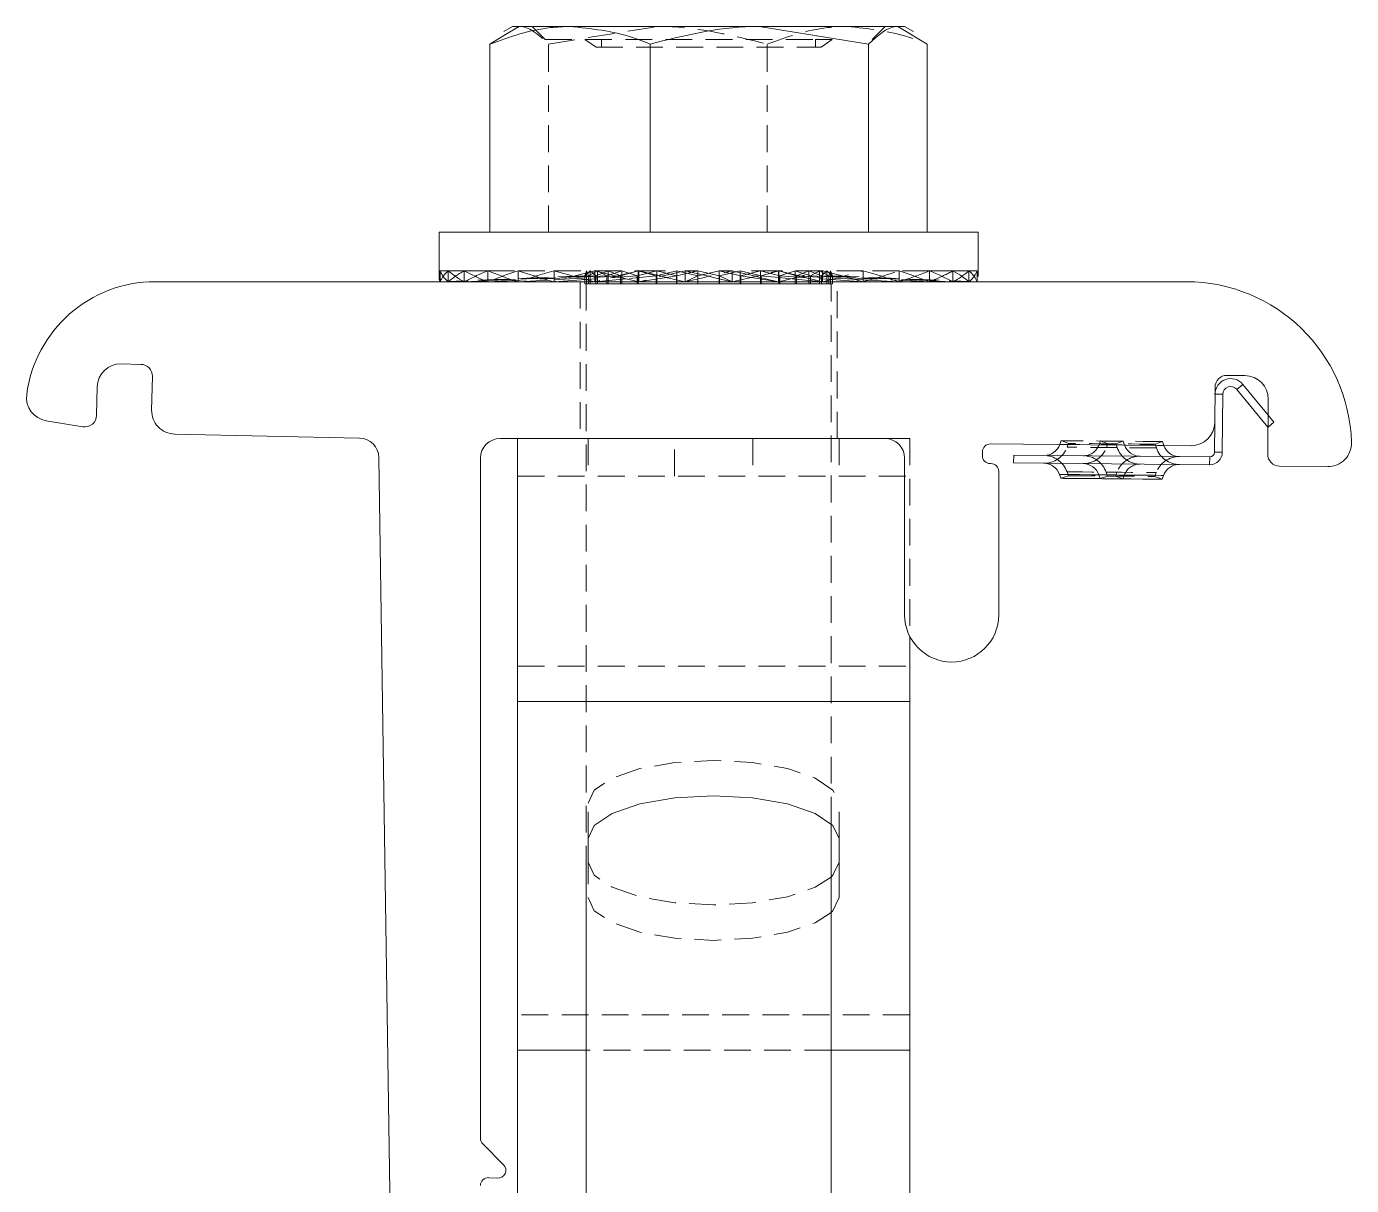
# Model space of a CAD drawing. Header units: millimetres. Extents: x 1522 to 2996, y -37 to 935.
# Drawn here: x 2313.32 to 2361.94, y 488.85 to 531.39 of the extents above; entities that cross this region are included whole.
import ezdxf

# ---------------------------------------------------------------- set-up
doc = ezdxf.new("R2010")
doc.units = ezdxf.units.MM
doc.linetypes.add('HIDDEN', pattern=[1.905, 1.27, -0.635])

# ---------------------------------------------------------------- blocks, each defined once
blk = doc.blocks.new('clampattachmentsideview')
at = {"color": 7, "linetype": 'Continuous', "lineweight": 15}
for p, q in [((3380.395, 589.908), (3379.982, 589.669)), ((3380.395, 589.908), (3383.119, 589.908)), ((3383.119, 589.908), (3392.103, 589.908)), ((3397.29, 589.077), (3392.103, 589.908)), ((3392.103, 589.908), (3398.68, 589.908)), ((3400.07, 589.077), (3398.68, 589.908)), ((3398.68, 589.908), (3398.997, 589.908)), ((3399.41, 589.669), (3398.997, 589.908)), ((3379.322, 589.077), (3380.067, 589.522)), ((3379.322, 580.142), (3379.322, 589.077)), ((3386.917, 580.142), (3386.917, 589.077)), ((3397.29, 580.142), (3397.29, 589.077)), ((3400.07, 580.142), (3400.07, 589.077)), ((3376.907, 580.142), (3376.907, 578.053)), ((3402.485, 580.142), (3376.907, 580.142)), ((3402.485, 578.053), (3402.485, 580.142)), ((3412.355, 577.798), (3363.437, 577.798)), ((3376.956, 577.798), (3376.956, 578.311)), ((3377.326, 577.813), (3376.956, 577.798)), ((3377.343, 577.798), (3377.343, 578.311)), ((3378.052, 577.827), (3377.343, 577.798)), ((3378.106, 577.798), (3378.106, 578.311)), ((3379.11, 577.842), (3378.106, 577.798)), ((3379.22, 577.798), (3379.22, 578.311)), ((3380.466, 577.859), (3379.22, 577.798)), ((3380.653, 577.798), (3380.653, 578.311)), ((3382.074, 577.878), (3380.653, 577.798)), ((3382.361, 577.798), (3382.361, 578.311)), ((3383.875, 577.904), (3382.361, 577.798)), ((3383.816, 577.798), (3383.816, 577.9)), ((3383.905, 577.896), (3383.905, 577.798)), ((3383.995, 577.798), (3383.995, 577.873)), ((3384.081, 577.851), (3384.081, 577.798)), ((3384.291, 577.798), (3384.291, 578.311)), ((3385.789, 577.94), (3384.291, 577.798)), ((3384.346, 577.798), (3384.346, 577.803)), ((3384.428, 577.811), (3384.428, 577.798)), ((3384.861, 577.798), (3384.861, 577.852)), ((3384.934, 577.859), (3384.934, 577.798)), ((3385.522, 577.798), (3385.522, 577.915)), ((3385.586, 577.921), (3385.586, 577.798)), ((3386.311, 577.798), (3386.311, 577.816)), ((3386.362, 577.804), (3386.362, 577.798)), ((3386.386, 577.798), (3386.386, 578.311)), ((3387.699, 578.001), (3386.386, 577.798)), ((3387.202, 577.798), (3387.202, 577.924)), ((3387.239, 577.93), (3387.239, 577.798)), ((3388.168, 577.798), (3388.168, 577.893)), ((3388.192, 577.887), (3388.192, 577.798)), ((3388.582, 577.798), (3388.582, 578.311)), ((3389.182, 578.074), (3388.582, 577.798)), ((3389.182, 577.798), (3389.182, 578.074)), ((3389.19, 578.17), (3389.19, 577.798)), ((3390.211, 577.798), (3390.211, 577.935)), ((3390.811, 577.798), (3390.811, 578.311)), ((3391.224, 578.074), (3390.811, 578.17)), ((3391.224, 578.074), (3393.006, 577.798)), ((3391.224, 577.798), (3391.224, 578.074)), ((3392.191, 577.798), (3392.191, 577.924)), ((3393.006, 577.798), (3393.006, 578.311)), ((3393.006, 577.997), (3395.101, 577.798)), ((3393.082, 577.798), (3393.082, 577.989)), ((3393.87, 577.798), (3393.87, 577.915)), ((3394.531, 577.798), (3394.531, 577.852)), ((3395.046, 577.798), (3395.046, 577.803)), ((3395.101, 577.798), (3395.101, 578.311)), ((3395.101, 577.933), (3397.032, 577.798)), ((3395.398, 577.798), (3395.398, 577.912)), ((3395.576, 577.798), (3395.576, 577.9)), ((3397.032, 577.798), (3397.032, 578.311)), ((3397.032, 577.895), (3398.739, 577.798)), ((3398.739, 577.798), (3398.739, 578.311)), ((3398.739, 577.868), (3400.172, 577.798)), ((3400.172, 577.798), (3400.172, 578.311)), ((3400.172, 577.847), (3401.287, 577.798)), ((3401.287, 577.798), (3401.287, 578.311)), ((3401.287, 577.829), (3402.049, 577.798)), ((3402.049, 577.798), (3402.049, 578.311)), ((3402.049, 577.813), (3402.436, 577.798)), ((3402.436, 577.798), (3402.436, 578.311)), ((3362.76, 573.878), (3361.831, 573.898)), ((3415.143, 573.343), (3414.288, 573.351)), ((3360.69, 572.807), (3360.661, 571.453)), ((3363.271, 571.708), (3363.306, 573.308)), ((3413.725, 572.798), (3413.71, 571.123)), ((3414.753, 572.692), (3415.04, 572.929)), ((3416.243, 571.47), (3415.04, 572.929)), ((3414.094, 572.459), (3413.722, 572.462)), ((3414.07, 569.706), (3414.094, 572.459)), ((3416.232, 570.898), (3414.753, 572.692)), ((3416.227, 569.613), (3416.25, 572.218)), ((3358.27, 571.198), (3360.013, 570.914)), ((3413.698, 569.709), (3413.71, 571.123)), ((3416.238, 570.902), (3416.232, 570.898)), ((3364.363, 570.568), (3373.137, 570.377)), ((3379.8, 570.357), (3398.067, 570.357)), ((3380.634, 557.873), (3380.634, 570.357)), ((3402.685, 569.731), (3402.684, 569.545)), ((3412.584, 570.017), (3403.06, 570.1)), ((3404.169, 569.197), (3404.172, 569.569)), ((3404.172, 569.569), (3413.473, 569.488)), ((3413.698, 569.709), (3414.07, 569.706)), ((3374.047, 569.461), (3374.751, 522.615)), ((3378.87, 537.152), (3378.87, 569.427)), ((3398.997, 569.427), (3398.997, 561.986)), ((3403.052, 569.17), (3403.093, 569.17)), ((3404.169, 569.197), (3413.469, 569.116)), ((3413.469, 569.116), (3413.473, 569.488)), ((3416.78, 569.05), (3419.074, 569.03)), ((3403.462, 561.986), (3403.462, 568.798)), ((3406.351, 568.652), (3406.415, 568.47)), ((3408.211, 568.636), (3408.275, 568.454)), ((3411.211, 568.428), (3411.278, 568.609)), ((3399.236, 560.981), (3399.236, 557.873)), ((3380.634, 557.873), (3399.236, 557.873)), ((3380.634, 541.331), (3380.634, 557.873)), ((3399.236, 557.873), (3399.236, 541.331)), ((3395.509, 532.311), (3395.509, 552.087)), ((3383.983, 551.373), (3383.983, 550.487)), ((3395.888, 548.584), (3395.888, 551.373)), ((3383.883, 550.097), (3383.883, 532.311)), ((3380.634, 541.331), (3380.634, 532.311)), ((3399.236, 532.311), (3399.236, 541.331)), ((3379.967, 535.901), (3378.979, 536.889)), ((3379.261, 535.288), (3379.685, 535.266))]:
    blk.add_line(p, q, dxfattribs=at)
at = {"color": 7, "linetype": 'HIDDEN', "lineweight": 0}
for p, q in [((3380.067, 589.522), (3380.712, 589.908)), ((3381.325, 589.908), (3381.936, 589.297)), ((3382.102, 589.077), (3387.289, 589.908)), ((3397.457, 589.297), (3398.067, 589.908)), ((3381.936, 589.297), (3394.775, 589.297)), ((3382.102, 580.142), (3382.102, 589.077)), ((3384.354, 588.925), (3383.828, 589.297)), ((3384.618, 588.925), (3384.618, 589.297)), ((3392.476, 580.142), (3392.476, 589.077)), ((3394.775, 589.297), (3395.564, 589.297)), ((3394.775, 588.925), (3394.775, 589.297)), ((3395.038, 588.925), (3395.564, 589.297)), ((3384.354, 588.925), (3394.775, 588.925)), ((3394.775, 588.925), (3395.038, 588.925)), ((3376.956, 578.311), (3377.343, 578.311)), ((3383.816, 578.074), (3377.326, 577.813)), ((3377.343, 578.311), (3378.106, 578.311)), ((3383.995, 578.074), (3378.052, 577.827)), ((3378.106, 578.311), (3379.22, 578.311)), ((3384.346, 578.074), (3379.11, 577.842)), ((3379.22, 578.311), (3380.653, 578.311)), ((3384.861, 578.074), (3380.466, 577.859)), ((3380.653, 578.311), (3382.361, 578.311)), ((3385.522, 578.074), (3382.074, 577.878)), ((3382.361, 578.311), (3384.291, 578.311)), ((3383.595, 577.798), (3383.595, 570.357)), ((3383.816, 578.074), (3383.905, 578.311)), ((3383.816, 578.074), (3384.081, 578.311)), ((3383.816, 577.9), (3383.816, 578.074)), ((3383.816, 577.7), (3383.816, 577.798)), ((3386.311, 578.074), (3383.875, 577.904)), ((3383.905, 578.311), (3383.905, 577.896)), ((3383.995, 578.074), (3383.905, 578.311)), ((3383.905, 577.798), (3383.905, 577.7)), ((3383.995, 578.074), (3384.428, 578.311)), ((3383.995, 577.873), (3383.995, 578.074)), ((3383.995, 577.7), (3383.995, 577.798)), ((3384.081, 578.311), (3384.081, 577.851)), ((3384.346, 578.074), (3384.081, 578.311)), ((3384.081, 577.798), (3384.081, 577.7)), ((3384.291, 578.311), (3386.386, 578.311)), ((3384.346, 578.074), (3384.934, 578.311)), ((3384.346, 577.803), (3384.346, 578.074)), ((3384.346, 577.7), (3384.346, 577.798)), ((3384.428, 578.311), (3384.428, 577.811)), ((3384.861, 578.074), (3384.428, 578.311)), ((3384.428, 577.798), (3384.428, 577.7)), ((3384.861, 578.074), (3385.586, 578.311)), ((3384.861, 577.852), (3384.861, 578.074)), ((3384.861, 577.7), (3384.861, 577.798)), ((3384.934, 578.311), (3384.934, 577.859)), ((3385.522, 578.074), (3384.934, 578.311)), ((3384.934, 577.798), (3384.934, 577.7)), ((3385.522, 578.074), (3386.362, 578.311)), ((3385.522, 577.915), (3385.522, 578.074)), ((3385.522, 577.7), (3385.522, 577.798)), ((3385.586, 578.311), (3385.586, 577.921)), ((3386.311, 578.074), (3385.586, 578.311)), ((3385.586, 577.798), (3385.586, 577.7)), ((3387.202, 578.074), (3385.789, 577.94)), ((3386.311, 578.074), (3387.239, 578.311)), ((3386.311, 577.816), (3386.311, 578.074)), ((3386.311, 577.7), (3386.311, 577.798)), ((3386.362, 578.311), (3386.362, 577.804)), ((3387.202, 578.074), (3386.362, 578.311)), ((3386.362, 577.798), (3386.362, 577.7)), ((3386.386, 578.311), (3388.192, 578.311)), ((3387.202, 578.074), (3388.192, 578.311)), ((3387.202, 577.924), (3387.202, 578.074)), ((3387.202, 577.7), (3387.202, 577.798)), ((3387.239, 578.311), (3387.239, 577.93)), ((3388.168, 578.074), (3387.239, 578.311)), ((3387.239, 577.798), (3387.239, 577.7)), ((3388.168, 578.074), (3387.699, 578.001)), ((3388.168, 578.074), (3389.19, 578.311)), ((3388.168, 577.893), (3388.168, 578.074)), ((3388.168, 577.7), (3388.168, 577.798)), ((3388.192, 578.311), (3388.192, 577.887)), ((3389.182, 578.074), (3388.192, 578.311)), ((3388.192, 577.798), (3388.192, 577.7)), ((3388.582, 578.311), (3389.19, 578.311)), ((3389.182, 578.074), (3390.203, 578.311)), ((3389.182, 577.7), (3389.182, 577.798)), ((3389.19, 578.311), (3389.19, 578.17)), ((3390.211, 578.074), (3389.19, 578.311)), ((3389.19, 577.798), (3389.19, 577.7)), ((3390.811, 578.17), (3390.203, 578.311)), ((3390.811, 578.311), (3390.203, 578.311)), ((3390.203, 578.311), (3390.203, 577.7)), ((3390.211, 578.074), (3391.201, 578.311)), ((3390.211, 578.074), (3390.811, 577.798)), ((3390.211, 577.935), (3390.211, 578.074)), ((3390.211, 577.7), (3390.211, 577.798)), ((3392.191, 578.074), (3391.201, 578.311)), ((3393.006, 578.311), (3391.201, 578.311)), ((3391.201, 578.311), (3391.201, 577.7)), ((3391.224, 578.074), (3392.153, 578.311)), ((3391.224, 577.7), (3391.224, 577.798)), ((3393.082, 578.074), (3392.153, 578.311)), ((3392.153, 578.311), (3392.153, 577.7)), ((3392.191, 578.074), (3393.03, 578.311)), ((3392.191, 578.074), (3393.006, 577.997)), ((3392.191, 577.924), (3392.191, 578.074)), ((3392.191, 577.7), (3392.191, 577.798)), ((3395.101, 578.311), (3393.006, 578.311)), ((3393.87, 578.074), (3393.03, 578.311)), ((3393.03, 578.311), (3393.03, 577.7)), ((3393.082, 578.074), (3393.807, 578.311)), ((3393.082, 578.074), (3395.101, 577.933)), ((3393.082, 577.989), (3393.082, 578.074)), ((3393.082, 577.7), (3393.082, 577.798)), ((3394.531, 578.074), (3393.807, 578.311)), ((3393.807, 578.311), (3393.807, 577.7)), ((3393.87, 578.074), (3394.458, 578.311)), ((3393.87, 578.074), (3397.032, 577.895)), ((3393.87, 577.915), (3393.87, 578.074)), ((3393.87, 577.7), (3393.87, 577.798)), ((3395.046, 578.074), (3394.458, 578.311)), ((3394.458, 578.311), (3394.458, 577.7)), ((3394.531, 578.074), (3394.965, 578.311)), ((3394.531, 578.074), (3398.739, 577.868)), ((3394.531, 577.852), (3394.531, 578.074)), ((3394.531, 577.7), (3394.531, 577.798)), ((3395.398, 578.074), (3394.965, 578.311)), ((3394.965, 578.311), (3394.965, 577.7)), ((3395.046, 578.074), (3395.311, 578.311)), ((3395.046, 578.074), (3400.172, 577.847)), ((3395.046, 577.803), (3395.046, 578.074)), ((3395.046, 577.7), (3395.046, 577.798)), ((3397.032, 578.311), (3395.101, 578.311)), ((3395.576, 578.074), (3395.311, 578.311)), ((3395.311, 578.311), (3395.311, 577.7)), ((3395.398, 578.074), (3395.487, 578.311)), ((3395.398, 578.074), (3401.287, 577.829)), ((3395.398, 577.912), (3395.398, 578.074)), ((3395.398, 577.7), (3395.398, 577.798)), ((3395.576, 578.074), (3395.487, 578.311)), ((3395.487, 578.311), (3395.487, 577.7)), ((3395.576, 578.074), (3402.049, 577.813)), ((3395.576, 577.9), (3395.576, 578.074)), ((3395.576, 577.7), (3395.576, 577.798)), ((3395.798, 570.357), (3395.798, 577.798)), ((3398.739, 578.311), (3397.032, 578.311)), ((3400.172, 578.311), (3398.739, 578.311)), ((3401.287, 578.311), (3400.172, 578.311)), ((3402.049, 578.311), (3401.287, 578.311)), ((3402.436, 578.311), (3402.049, 578.311)), ((3383.905, 577.7), (3383.816, 577.7)), ((3383.883, 577.7), (3383.883, 550.097)), ((3383.995, 577.7), (3383.905, 577.7)), ((3384.081, 577.7), (3383.995, 577.7)), ((3384.346, 577.7), (3384.081, 577.7)), ((3384.428, 577.7), (3384.346, 577.7)), ((3384.861, 577.7), (3384.428, 577.7)), ((3384.934, 577.7), (3384.861, 577.7)), ((3385.522, 577.7), (3384.934, 577.7)), ((3385.586, 577.7), (3385.522, 577.7)), ((3386.311, 577.7), (3385.586, 577.7)), ((3386.362, 577.7), (3386.311, 577.7)), ((3387.202, 577.7), (3386.362, 577.7)), ((3387.239, 577.7), (3387.202, 577.7)), ((3388.168, 577.7), (3387.239, 577.7)), ((3388.192, 577.7), (3388.168, 577.7)), ((3389.182, 577.7), (3388.192, 577.7)), ((3389.19, 577.7), (3389.182, 577.7)), ((3390.211, 577.7), (3389.19, 577.7)), ((3391.224, 577.7), (3390.211, 577.7)), ((3392.191, 577.7), (3391.224, 577.7)), ((3393.082, 577.7), (3392.191, 577.7)), ((3393.87, 577.7), (3393.082, 577.7)), ((3394.531, 577.7), (3393.87, 577.7)), ((3395.046, 577.7), (3394.531, 577.7)), ((3395.398, 577.7), (3395.046, 577.7)), ((3395.576, 577.7), (3395.398, 577.7)), ((3395.509, 552.087), (3395.509, 577.7)), ((3414.753, 572.692), (3415.04, 572.929)), ((3414.094, 572.459), (3413.722, 572.462)), ((3416.52, 571.134), (3416.243, 571.47)), ((3416.52, 571.134), (3416.238, 570.902)), ((3383.983, 570.357), (3383.983, 568.571)), ((3388.075, 568.571), (3388.075, 570.357)), ((3391.795, 570.357), (3391.795, 568.571)), ((3395.888, 570.357), (3395.888, 568.571)), ((3398.067, 570.357), (3399.236, 570.357)), ((3399.236, 570.357), (3399.236, 560.981)), ((3406.431, 570.257), (3406.363, 570.076)), ((3406.431, 570.257), (3406.779, 570.127)), ((3408.291, 570.241), (3408.223, 570.06)), ((3408.291, 570.241), (3408.639, 570.11)), ((3409.015, 570.107), (3409.366, 570.231)), ((3409.43, 570.05), (3409.366, 570.231)), ((3410.876, 570.091), (3411.226, 570.215)), ((3411.291, 570.033), (3411.226, 570.215)), ((3406.779, 570.127), (3406.712, 569.946)), ((3408.639, 570.11), (3408.572, 569.93)), ((3409.08, 569.925), (3409.015, 570.107)), ((3410.94, 569.909), (3410.876, 570.091)), ((3413.698, 569.709), (3414.07, 569.706)), ((3413.469, 569.116), (3413.473, 569.488)), ((3380.634, 568.571), (3399.236, 568.571)), ((3406.766, 568.595), (3406.415, 568.47)), ((3406.701, 568.776), (3406.766, 568.595)), ((3408.626, 568.578), (3408.275, 568.454)), ((3408.562, 568.76), (3408.626, 568.578)), ((3409.002, 568.575), (3409.07, 568.755)), ((3409.351, 568.445), (3409.002, 568.575)), ((3409.351, 568.445), (3409.418, 568.625)), ((3410.862, 568.559), (3410.93, 568.739)), ((3411.211, 568.428), (3410.862, 568.559)), ((3380.634, 559.551), (3399.236, 559.551)), ((3383.983, 551.373), (3383.983, 553.051)), ((3395.888, 551.373), (3395.888, 553.051)), ((3383.983, 550.487), (3383.983, 548.584)), ((3399.236, 543.009), (3380.634, 543.009)), ((3395.509, 541.331), (3383.883, 541.331))]:
    blk.add_line(p, q, dxfattribs=at)
at = {"color": 8, "linetype": 'Continuous', "lineweight": 15}
for p, q in [((3383.883, 541.331), (3380.634, 541.331)), ((3399.236, 541.331), (3395.509, 541.331))]:
    blk.add_line(p, q, dxfattribs=at)
at = {"color": 7, "linetype": 'HIDDEN', "lineweight": 0, "flags": 128}
for points in [[(3409.366, 570.231), (3409.254, 570.232), (3408.936, 570.235), (3408.46, 570.239), (3407.898, 570.244), (3407.337, 570.249), (3406.861, 570.253), (3406.542, 570.256), (3406.431, 570.257), (3406.431, 570.257)], [(3411.226, 570.215), (3411.114, 570.216), (3410.796, 570.219), (3410.32, 570.223), (3409.758, 570.228), (3409.366, 570.231)], [(3406.363, 570.076), (3406.48, 570.075), (3406.812, 570.072), (3407.31, 570.068), (3407.897, 570.063), (3408.484, 570.058), (3408.981, 570.054), (3409.314, 570.051), (3409.43, 570.05), (3409.43, 570.05)], [(3409.08, 569.925), (3408.99, 569.926), (3408.733, 569.928), (3408.349, 569.932), (3407.896, 569.936), (3407.443, 569.94), (3407.058, 569.943), (3406.802, 569.945), (3406.712, 569.946)], [(3409.015, 570.107), (3408.93, 570.108), (3408.688, 570.11), (3408.325, 570.113), (3407.897, 570.117), (3407.469, 570.121), (3407.107, 570.124), (3406.864, 570.126), (3406.779, 570.127)], [(3408.223, 570.06), (3408.34, 570.059), (3408.672, 570.056), (3409.17, 570.052), (3409.757, 570.047), (3410.344, 570.042), (3410.841, 570.037), (3411.174, 570.034), (3411.291, 570.033), (3411.291, 570.033)], [(3410.94, 569.909), (3410.85, 569.91), (3410.593, 569.912), (3410.209, 569.916), (3409.756, 569.919), (3409.303, 569.923), (3408.919, 569.927), (3408.662, 569.929), (3408.572, 569.93)], [(3410.876, 570.091), (3410.79, 570.092), (3410.548, 570.094), (3410.185, 570.097), (3409.757, 570.101), (3409.329, 570.104), (3409.015, 570.107)], [(3406.701, 568.776), (3406.792, 568.775), (3407.048, 568.773), (3407.432, 568.77), (3407.885, 568.766), (3408.339, 568.762), (3408.723, 568.758), (3408.979, 568.756), (3409.07, 568.755)], [(3406.766, 568.595), (3406.851, 568.594), (3407.093, 568.592), (3407.456, 568.588), (3407.884, 568.585), (3408.312, 568.581), (3408.626, 568.578)], [(3409.418, 568.625), (3409.301, 568.626), (3408.969, 568.629), (3408.471, 568.633), (3408.211, 568.636)], [(3408.562, 568.76), (3408.652, 568.759), (3408.908, 568.757), (3409.292, 568.754), (3409.746, 568.75), (3410.199, 568.746), (3410.583, 568.742), (3410.839, 568.74), (3410.93, 568.739)], [(3408.626, 568.578), (3408.711, 568.578), (3408.953, 568.575), (3409.316, 568.572), (3409.744, 568.569), (3410.172, 568.565), (3410.535, 568.562), (3410.777, 568.56), (3410.862, 568.559)], [(3383.983, 553.051), (3384.274, 553.68), (3385.12, 554.248), (3386.436, 554.698), (3388.096, 554.987), (3389.935, 555.087), (3391.775, 554.987), (3393.434, 554.698), (3394.751, 554.248), (3395.597, 553.68), (3395.888, 553.051)], [(3395.509, 549.548), (3394.751, 549.065), (3393.434, 548.615), (3391.775, 548.326), (3389.935, 548.226), (3388.096, 548.326), (3386.436, 548.615), (3385.12, 549.065), (3384.274, 549.633), (3383.983, 550.262)], [(3383.983, 548.584), (3384.274, 547.955), (3385.12, 547.387), (3386.436, 546.937), (3388.096, 546.648), (3389.935, 546.548), (3391.775, 546.648), (3393.434, 546.937), (3394.751, 547.387), (3395.509, 547.87)]]:
    blk.add_lwpolyline(points, dxfattribs=at)
at = {"color": 8, "linetype": 'Continuous', "lineweight": 15, "flags": 128}
for points in [[(3408.211, 568.636), (3407.884, 568.639), (3407.297, 568.644), (3406.8, 568.648), (3406.467, 568.651), (3406.351, 568.652)], [(3411.278, 568.609), (3411.161, 568.61), (3410.829, 568.613), (3410.331, 568.617), (3409.744, 568.622), (3409.158, 568.627), (3408.66, 568.632), (3408.328, 568.635), (3408.211, 568.636), (3408.211, 568.636)]]:
    blk.add_lwpolyline(points, dxfattribs=at)
at = {"color": 7, "linetype": 'Continuous', "lineweight": 15, "flags": 128}
for points in [[(3406.415, 568.47), (3406.527, 568.469), (3406.845, 568.467), (3407.321, 568.462), (3407.883, 568.458), (3408.275, 568.454)], [(3408.275, 568.454), (3408.387, 568.453), (3408.705, 568.45), (3409.181, 568.446), (3409.743, 568.441), (3410.305, 568.436), (3410.781, 568.432), (3411.099, 568.429), (3411.211, 568.428)], [(3395.888, 551.373), (3395.597, 552.002), (3394.751, 552.569), (3393.434, 553.02), (3391.775, 553.309), (3389.935, 553.409), (3388.096, 553.309), (3386.436, 553.02), (3385.12, 552.569), (3384.274, 552.002), (3383.983, 551.373)], [(3395.888, 550.262), (3395.597, 549.633), (3395.509, 549.548)], [(3395.509, 547.87), (3395.597, 547.955), (3395.888, 548.584)]]:
    blk.add_lwpolyline(points, dxfattribs=at)
at = {"color": 7, "linetype": 'Continuous', "lineweight": 15}
for centre, radius, start, end in [((3363.437, 571.653), 6.145, 90, 172.60955), ((3412.355, 569.951), 7.847, 1.66682, 90), ((3361.806, 572.782), 1.116, 88.75, 178.75), ((3362.748, 573.32), 0.558, 358.75, 88.75), ((3414.283, 572.793), 0.558, 89.5, 179.5), ((3415.133, 572.227), 1.116, 359.5, 89.5), ((3414.466, 572.456), 0.744, 39.5, 179.5), ((3414.466, 572.456), 0.372, 39.5, 179.5), ((3358.45, 572.299), 1.116, 172.60955, 260.75), ((3364.387, 571.684), 1.116, 178.75, 268.75), ((3360.103, 571.465), 0.558, 260.75, 358.75), ((3412.594, 571.133), 1.116, 269.5, 359.5), ((3373.117, 569.447), 0.93, 0.86153, 88.75), ((3379.8, 569.427), 0.93, 90, 180), ((3398.067, 569.427), 0.93, 0, 90), ((3403.057, 569.728), 0.372, 89.5, 179.5), ((3405.614, 570.356), 0.8, 269.5, 339.5), ((3410.184, 570.317), 0.8, 199.5, 269.5), ((3412.044, 570.3), 0.8, 199.5, 269.5), ((3413.474, 569.711), 0.595, 269.5, 359.5), ((3413.474, 569.711), 0.223, 269.5, 359.5), ((3416.785, 569.608), 0.558, 179.5, 269.5), ((3419.084, 570.146), 1.116, 269.5, 1.66682), ((3403.056, 569.542), 0.372, 179.5, 269.5), ((3403.09, 568.798), 0.372, 0, 89.5), ((3405.597, 568.385), 0.8, 19.5, 89.5), ((3407.457, 568.369), 0.8, 19.5, 89.5), ((3412.027, 568.329), 0.8, 89.5, 159.5), ((3401.229, 561.986), 2.232, 180, 270), ((3401.229, 561.986), 2.232, 270, 0), ((3379.242, 537.152), 0.372, 180, 225), ((3379.704, 535.638), 0.372, 267, 45), ((3379.242, 534.917), 0.372, 87, 180)]:
    blk.add_arc(centre, radius, start, end, dxfattribs=at)
at = {"color": 7, "linetype": 'HIDDEN', "lineweight": 0}
for centre, radius, start, end in [((3405.614, 570.356), 1.172, 269.5, 339.5), ((3407.474, 570.34), 1.172, 269.5, 339.5), ((3407.474, 570.34), 0.8, 269.5, 339.5), ((3410.184, 570.317), 1.172, 199.5, 269.5), ((3412.044, 570.3), 1.172, 199.5, 269.5), ((3405.597, 568.385), 1.172, 19.5, 89.5), ((3407.457, 568.369), 1.172, 19.5, 89.5), ((3410.167, 568.345), 1.172, 89.5, 159.5), ((3410.167, 568.345), 0.8, 89.5, 159.5), ((3412.027, 568.329), 1.172, 89.5, 159.5)]:
    blk.add_arc(centre, radius, start, end, dxfattribs=at)
for major_axis, ratio, start_param, end_param in [((12.789, 0.272), 0.229891, 3.049442, 3.136709), ((12.788, 0.804), 0.222167, 2.865827, 3.04036), ((12.786, 1.304), 0.207176, 2.684134, 2.858666), ((12.785, 1.755), 0.185741, 2.505242, 2.679775), ((12.784, 2.143), 0.158901, 2.32957, 2.504103), ((12.785, 2.459), 0.127772, 2.157087, 2.33162), ((12.786, 2.7), 0.093441, 1.9874, 2.161933), ((12.788, 2.861), 0.056913, 1.819861, 1.994394), ((12.789, 2.942), 0.01911, 1.653666, 1.828199), ((12.789, 2.942), 0.01911, 4.620726, 4.795259), ((12.788, 2.861), 0.056913, 4.786921, 4.961454), ((12.786, 2.7), 0.093441, 4.95446, 5.128993), ((12.785, 2.459), 0.127772, 5.124147, 5.29868), ((12.784, 2.143), 0.158901, 5.324272, 5.471162), ((12.785, 1.755), 0.185741, 5.493231, 5.646834), ((12.786, 1.304), 0.207176, 5.675442, 5.825726), ((12.788, 0.804), 0.222167, 5.832887, 6.00742), ((12.789, 0.272), 0.229891, 6.016502, 6.191035)]:
    blk.add_ellipse((3389.696, 578.311), major_axis=major_axis, ratio=ratio, start_param=start_param, end_param=end_param, dxfattribs=at)
at = {"color": 7, "linetype": 'Continuous', "lineweight": 15}
for major_axis, ratio, start_param, end_param in [((12.789, 0.272), 0.229891, 3.136709, 3.223975), ((12.789, -0.272), 0.229891, 3.233743, 3.408276), ((12.788, -0.804), 0.222167, 3.417358, 3.591891), ((12.786, -1.304), 0.207176, 3.599052, 3.773585), ((12.785, -1.755), 0.185741, 3.777944, 3.952477), ((12.784, -2.143), 0.158901, 3.953616, 4.128149), ((12.785, -2.459), 0.127772, 4.126098, 4.300631), ((12.786, -2.7), 0.093441, 4.295785, 4.470318), ((12.788, -2.861), 0.056913, 4.463324, 4.637857), ((12.789, -2.942), 0.01911, 4.629519, 4.804052), ((12.789, -2.942), 0.01911, 1.313394, 1.487927), ((12.788, -2.861), 0.056913, 1.147198, 1.321731), ((12.786, -2.7), 0.093441, 0.97966, 1.154193), ((12.785, -2.459), 0.127772, 0.809973, 0.984506), ((12.784, 2.143), 0.158901, 5.296629, 5.324272), ((12.784, -2.143), 0.158901, 0.63749, 0.812023), ((12.785, 1.755), 0.185741, 5.472301, 5.493231), ((12.785, -1.755), 0.185741, 0.461818, 0.636351), ((12.786, 1.304), 0.207176, 5.651193, 5.675442), ((12.786, -1.304), 0.207176, 0.282926, 0.457459), ((12.788, -0.804), 0.222167, 0.101233, 0.275766), ((12.789, -0.272), 0.229891, 0.004884, 0.09215)]:
    blk.add_ellipse((3389.696, 578.311), major_axis=major_axis, ratio=ratio, start_param=start_param, end_param=end_param, dxfattribs=at)
for points, knots in [([(3383.119, 589.908), (3382.808, 589.898), (3381.523, 589.856), (3380.271, 589.413), (3379.322, 589.077)], [0, 0, 0, 0, 0.2424856, 1, 1, 1, 1]), ([(3386.917, 589.077), (3386.639, 589.187), (3385.402, 589.676), (3384.116, 589.806), (3383.119, 589.908)], [0, 0, 0, 0, 0.224518, 1, 1, 1, 1]), ([(3392.103, 589.908), (3391.98, 589.907), (3390.229, 589.895), (3388.512, 589.471), (3386.917, 589.077)], [0, 0, 0, 0, 0.0702134, 1, 1, 1, 1]), ([(3398.68, 589.908), (3398.647, 589.907), (3398.178, 589.895), (3397.718, 589.471), (3397.29, 589.077)], [0, 0, 0, 0, 0.0702138, 1, 1, 1, 1])]:
    blk.add_open_spline(points, degree=3, knots=knots, dxfattribs=at)
at = {"color": 7, "linetype": 'HIDDEN', "lineweight": 0}
for points, knots in [([(3380.712, 589.908), (3380.745, 589.907), (3381.214, 589.895), (3381.674, 589.471), (3382.102, 589.077)], [0, 0, 0, 0, 0.070214, 1, 1, 1, 1]), ([(3387.289, 589.908), (3387.412, 589.907), (3389.163, 589.895), (3390.88, 589.471), (3392.476, 589.077)], [0, 0, 0, 0, 0.070214, 1, 1, 1, 1]), ([(3392.476, 589.077), (3393.424, 589.413), (3394.676, 589.856), (3395.961, 589.898), (3396.273, 589.908)], [0, 0, 0, 0, 0.757515, 1, 1, 1, 1]), ([(3396.273, 589.908), (3397.27, 589.806), (3398.556, 589.676), (3399.792, 589.187), (3400.07, 589.077)], [0, 0, 0, 0, 0.775482, 1, 1, 1, 1])]:
    blk.add_open_spline(points, degree=3, knots=knots, dxfattribs=at)

msp = doc.modelspace()

# ---------------------------------------------------------------- block references
at = {"xscale": 0.7734714251250002, "yscale": 0.7734714251250002, "zscale": 0.7734714251250002}
msp.add_blockref('clampattachmentsideview', (-283.486, 75.109), dxfattribs=at)

doc.saveas('drawing.dxf')
